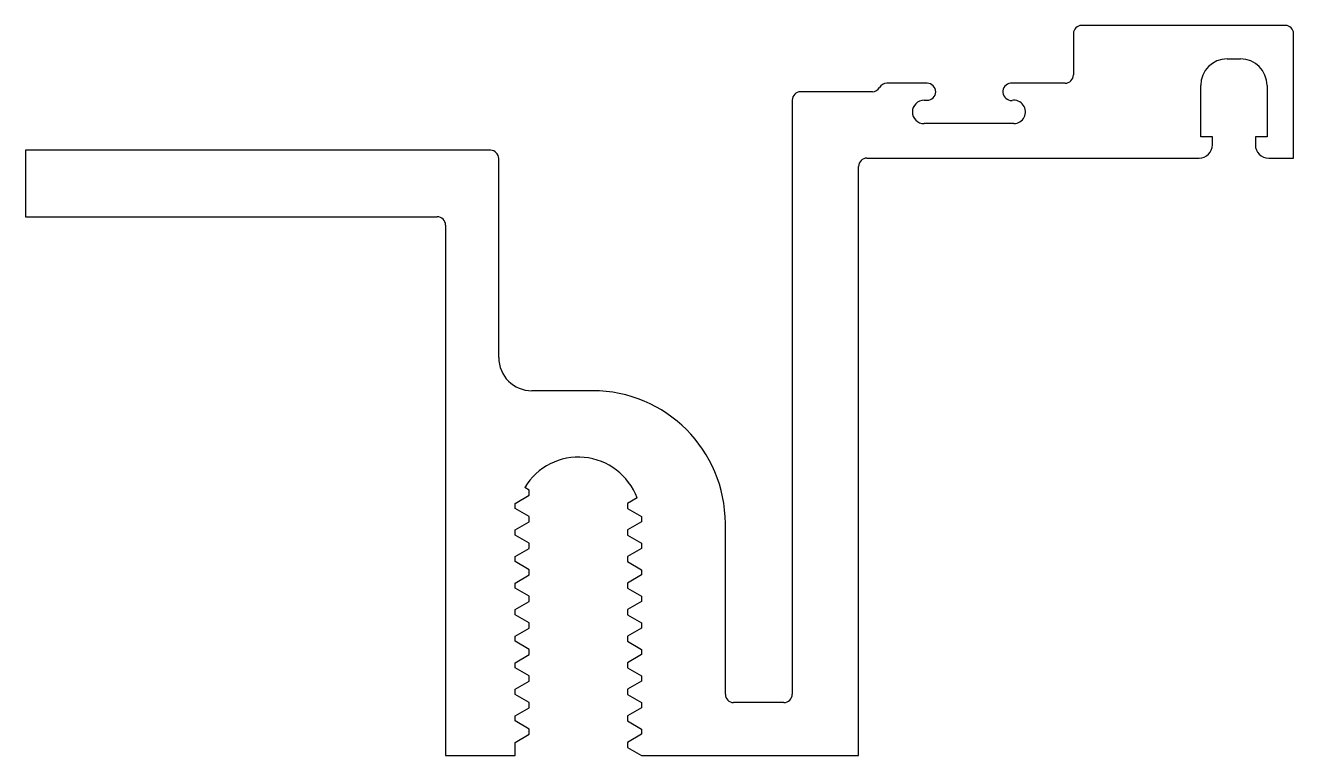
# Model space of a CAD drawing. Extents: x -29.8 to 30.9, y -18.9 to 16.
import ezdxf

# ---------------------------------------------------------------- set-up
doc = ezdxf.new("R2010")
doc.units = 0
doc.header["$MEASUREMENT"] = 0
doc.layers.get('0').update_dxf_attribs({"linetype": 'CONTINUOUS'})

msp = doc.modelspace()

# ---------------------------------------------------------------- linework, layer by layer
for p, q in [((30.486, 16.003), (20.746, 16.003)), ((20.35, 15.606), (20.35, 13.631)), ((30.883, 9.653), (30.883, 15.606)), ((27.708, 14.403), (28.343, 14.403)), ((10.736, 12.828), (7.303, 12.828)), ((13.362, 13.235), (11.429, 13.235)), ((19.953, 13.235), (17.35, 13.235)), ((26.438, 10.669), (26.438, 13.133)), ((29.613, 13.133), (29.613, 10.669)), ((6.906, 12.431), (6.906, -15.985)), ((13.21, 12.422), (13.362, 12.422)), ((17.503, 11.304), (13.21, 11.304)), ((26.997, 10.669), (26.438, 10.669)), ((26.997, 10.288), (26.997, 10.669)), ((29.613, 10.669), (29.054, 10.669)), ((29.054, 10.669), (29.054, 10.288)), ((-7.527, 10.027), (-29.768, 10.027)), ((-29.768, 10.027), (-29.768, 6.852)), ((-7.13, 0.115), (-7.13, 9.63)), ((10.081, -18.922), (10.081, 9.256)), ((10.478, 9.653), (26.362, 9.653)), ((29.689, 9.653), (30.883, 9.653)), ((-29.768, 6.852), (-10.067, 6.852)), ((-9.67, 6.455), (-9.67, -18.922)), ((-2.644, -1.472), (-5.542, -1.472)), ((-6.342, -6.857), (-5.669, -6.468)), ((-5.669, -6.222), (-5.886, -6.096)), ((-5.669, -6.468), (-5.669, -6.222)), ((-0.513, -6.593), (-0.97, -6.857)), ((-6.342, -7.103), (-6.342, -6.857)), ((-5.669, -7.492), (-6.342, -7.103)), ((-0.97, -6.857), (-0.97, -7.103)), ((-0.97, -7.103), (-0.297, -7.492)), ((-6.342, -8.127), (-5.669, -7.738)), ((-5.669, -7.738), (-5.669, -7.492)), ((-0.297, -7.738), (-0.97, -8.127)), ((-0.297, -7.492), (-0.297, -7.738)), ((3.706, -15.985), (3.706, -7.822)), ((-6.342, -8.373), (-6.342, -8.127)), ((-5.669, -8.762), (-6.342, -8.373)), ((-0.97, -8.127), (-0.97, -8.373)), ((-0.97, -8.373), (-0.297, -8.762)), ((-6.342, -9.397), (-5.669, -9.008)), ((-5.669, -9.008), (-5.669, -8.762)), ((-0.297, -9.008), (-0.97, -9.397)), ((-0.297, -8.762), (-0.297, -9.008)), ((-6.342, -9.643), (-6.342, -9.397)), ((-5.669, -10.032), (-6.342, -9.643)), ((-0.97, -9.397), (-0.97, -9.643)), ((-0.97, -9.643), (-0.297, -10.032)), ((-6.342, -10.667), (-5.669, -10.278)), ((-5.669, -10.278), (-5.669, -10.032)), ((-0.297, -10.278), (-0.97, -10.667)), ((-0.297, -10.032), (-0.297, -10.278)), ((-6.342, -10.913), (-6.342, -10.667)), ((-5.669, -11.302), (-6.342, -10.913)), ((-0.97, -10.667), (-0.97, -10.913)), ((-0.97, -10.913), (-0.297, -11.302)), ((-5.669, -11.548), (-5.669, -11.302)), ((-0.297, -11.302), (-0.297, -11.548)), ((-6.342, -11.937), (-5.669, -11.548)), ((-6.342, -12.183), (-6.342, -11.937)), ((-0.297, -11.548), (-0.97, -11.937)), ((-0.97, -11.937), (-0.97, -12.183)), ((-5.669, -12.572), (-6.342, -12.183)), ((-5.669, -12.818), (-5.669, -12.572)), ((-0.97, -12.183), (-0.297, -12.572)), ((-0.297, -12.572), (-0.297, -12.818)), ((-6.342, -13.207), (-5.669, -12.818)), ((-6.342, -13.453), (-6.342, -13.207)), ((-0.297, -12.818), (-0.97, -13.207)), ((-0.97, -13.207), (-0.97, -13.453)), ((-5.669, -13.842), (-6.342, -13.453)), ((-5.669, -14.088), (-5.669, -13.842)), ((-0.97, -13.453), (-0.297, -13.842)), ((-0.297, -13.842), (-0.297, -14.088)), ((-6.342, -14.477), (-5.669, -14.088)), ((-6.342, -14.723), (-6.342, -14.477)), ((-0.297, -14.088), (-0.97, -14.477)), ((-0.97, -14.477), (-0.97, -14.723)), ((-5.669, -15.112), (-6.342, -14.723)), ((-5.669, -15.358), (-5.669, -15.112)), ((-0.97, -14.723), (-0.297, -15.112)), ((-0.297, -15.112), (-0.297, -15.358)), ((-6.342, -15.747), (-5.669, -15.358)), ((-6.342, -15.993), (-6.342, -15.747)), ((-0.297, -15.358), (-0.97, -15.747)), ((-0.97, -15.747), (-0.97, -15.993)), ((-5.669, -16.382), (-6.342, -15.993)), ((-0.97, -15.993), (-0.297, -16.382)), ((-6.342, -17.017), (-5.669, -16.628)), ((-5.669, -16.628), (-5.669, -16.382)), ((-0.297, -16.628), (-0.97, -17.017)), ((-0.297, -16.382), (-0.297, -16.628)), ((6.51, -16.382), (4.103, -16.382)), ((-6.342, -17.263), (-6.342, -17.017)), ((-5.669, -17.652), (-6.342, -17.263)), ((-0.97, -17.017), (-0.97, -17.263)), ((-0.97, -17.263), (-0.297, -17.652)), ((-6.342, -18.287), (-5.669, -17.898)), ((-5.669, -17.898), (-5.669, -17.652)), ((-0.297, -17.898), (-0.97, -18.287)), ((-0.297, -17.652), (-0.297, -17.898)), ((-6.342, -18.922), (-6.342, -18.287)), ((-0.97, -18.287), (-0.97, -18.533)), ((-0.97, -18.533), (-0.297, -18.922)), ((-9.67, -18.922), (-6.342, -18.922)), ((-0.297, -18.922), (10.081, -18.922))]:
    msp.add_line(p, q)
for centre, radius, start, end in [((20.746, 15.606), 0.397, 90, 180), ((30.486, 15.606), 0.397, 360, 90), ((27.708, 13.133), 1.27, 90, 180), ((28.343, 13.133), 1.27, 360, 90), ((19.953, 13.631), 0.397, 270, 0), ((7.303, 12.431), 0.397, 90, 180), ((10.736, 13.225), 0.397, 270, 330.79079), ((11.429, 12.838), 0.397, 90, 150.79079), ((13.362, 12.828), 0.406, 270, 90), ((17.388, 12.825), 0.411, 95.21246, 273.89052), ((13.21, 11.863), 0.559, 90, 270), ((17.503, 11.863), 0.559, 270, 98.97263), ((-7.527, 9.63), 0.397, 360, 90), ((26.362, 10.288), 0.635, 270, 0), ((29.689, 10.288), 0.635, 180, 270), ((10.478, 9.256), 0.397, 90, 180), ((-10.067, 6.455), 0.397, 360, 90), ((-5.542, 0.115), 1.588, 180, 270), ((-2.644, -7.822), 6.35, 360, 90), ((-3.32, -7.644), 2.997, 20.53596, 148.90837), ((4.103, -15.985), 0.397, 180, 270), ((6.51, -15.985), 0.397, 270, 0)]:
    msp.add_arc(centre, radius, start, end)

doc.saveas('drawing.dxf')
